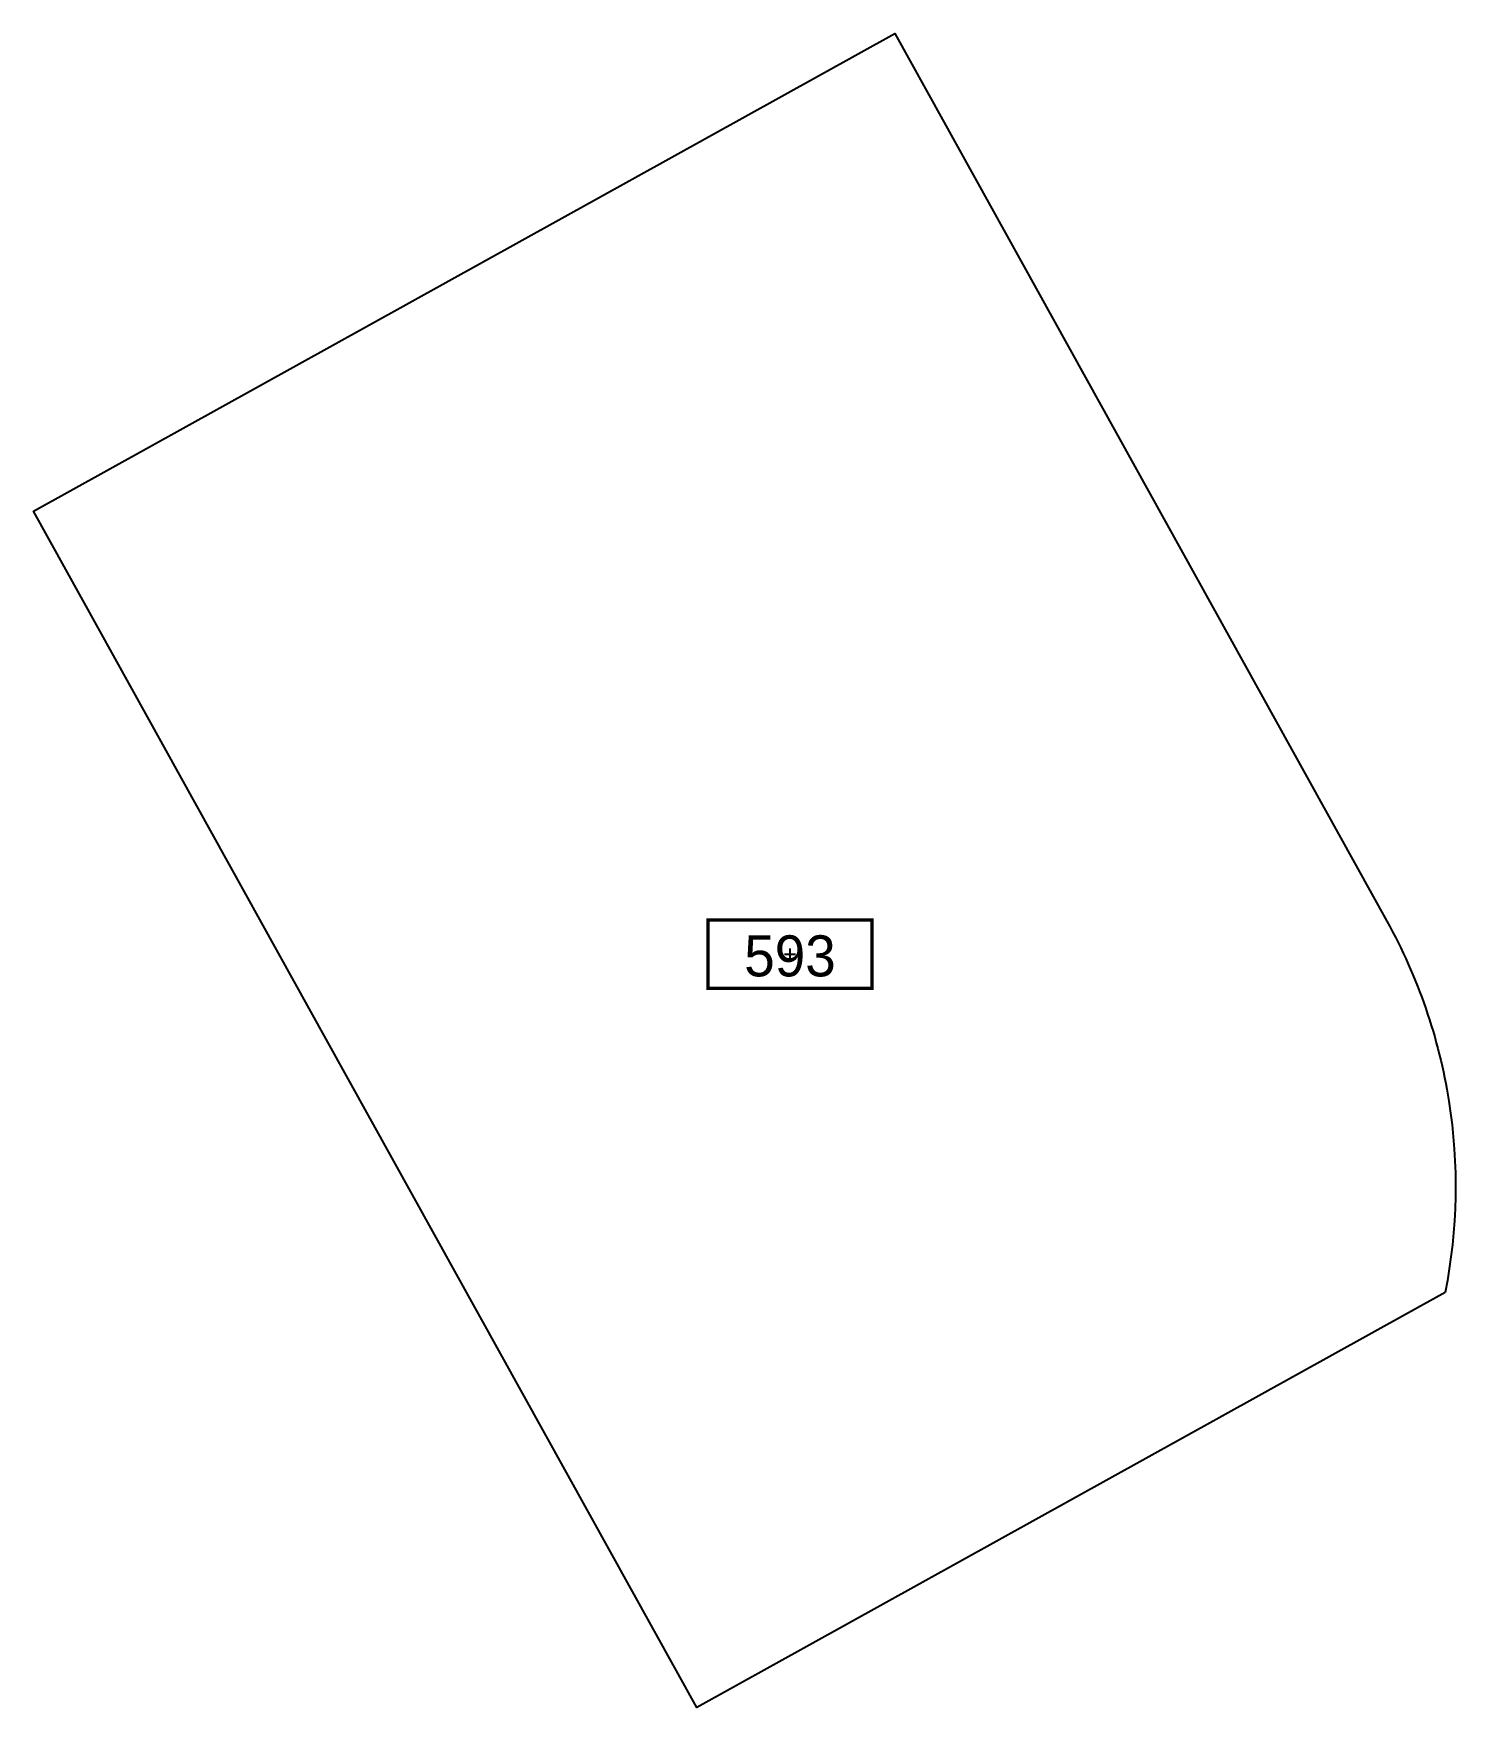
# Model space of a CAD drawing. Extents: x 185599 to 185625, y 655921.9 to 655952.5.
import ezdxf
from ezdxf.enums import TextEntityAlignment as Align

# ---------------------------------------------------------------- set-up
doc = ezdxf.new("R2010")
doc.units = 0
doc.header["$LTSCALE"] = 1.25
doc.header["$MEASUREMENT"] = 0
doc.layers.add('pcell', color=160, linetype='Continuous')
doc.layers.add('scellno', color=160, linetype='Continuous')
doc.styles.add('mvt-nos', font='mvt-nos.shx')

# ---------------------------------------------------------------- blocks, each defined once
blk = doc.blocks.new('cellno')
at = {"color": 2}
for points in [[(-0.4, 0), (0.4, 0)], [(0, 0.4), (0, -0.4)]]:
    blk.add_lwpolyline(points, dxfattribs=at)
at = {"layer": 'scellno', "const_width": 0.25}
blk.add_lwpolyline([(6, 2.5), (-6, 2.5), (-6, -2.5), (6, -2.5)], close=True, dxfattribs=at)
at = {"layer": 'scellno', "style": 'mvt-nos'}
blk.add_attdef('CELLNO', text='', height=3, dxfattribs=at).set_placement((0, 0), align=Align.MIDDLE)
at = {"layer": 'scellno', "style": 'mvt-nos', "flags": 1}
for tag, p in [('CODE', (-0.29, -6)), ('AREA', (0.21, -8.97))]:
    blk.add_attdef(tag, text='', height=2.5, dxfattribs=at).set_placement(p, align=Align.CENTER)

msp = doc.modelspace()

# ---------------------------------------------------------------- linework, layer by layer
at = {"layer": 'pcell'}
msp.add_lwpolyline([(185623.761, 655936.239, -0.087578), (185624.893, 655932.952, -0.088146), (185624.826, 655929.454), (185611.146, 655921.87), (185604.374, 655934.085), (185599.024, 655943.735), (185614.767, 655952.462)], format="xyb", close=True, dxfattribs=at)

# ---------------------------------------------------------------- block references
at = {"layer": 'scellno', "color": 1}
ref = msp.add_blockref('cellno', (185612.851, 655935.638), dxfattribs=dict(at, xscale=0.25, yscale=0.25, zscale=0.25))
ref.add_attrib('CELLNO', '593', dxfattribs={"height": 0.75, "style": 'mvt-nos'}).set_placement((185612.851, 655935.231), align=Align.CENTER)

doc.saveas('drawing.dxf')
